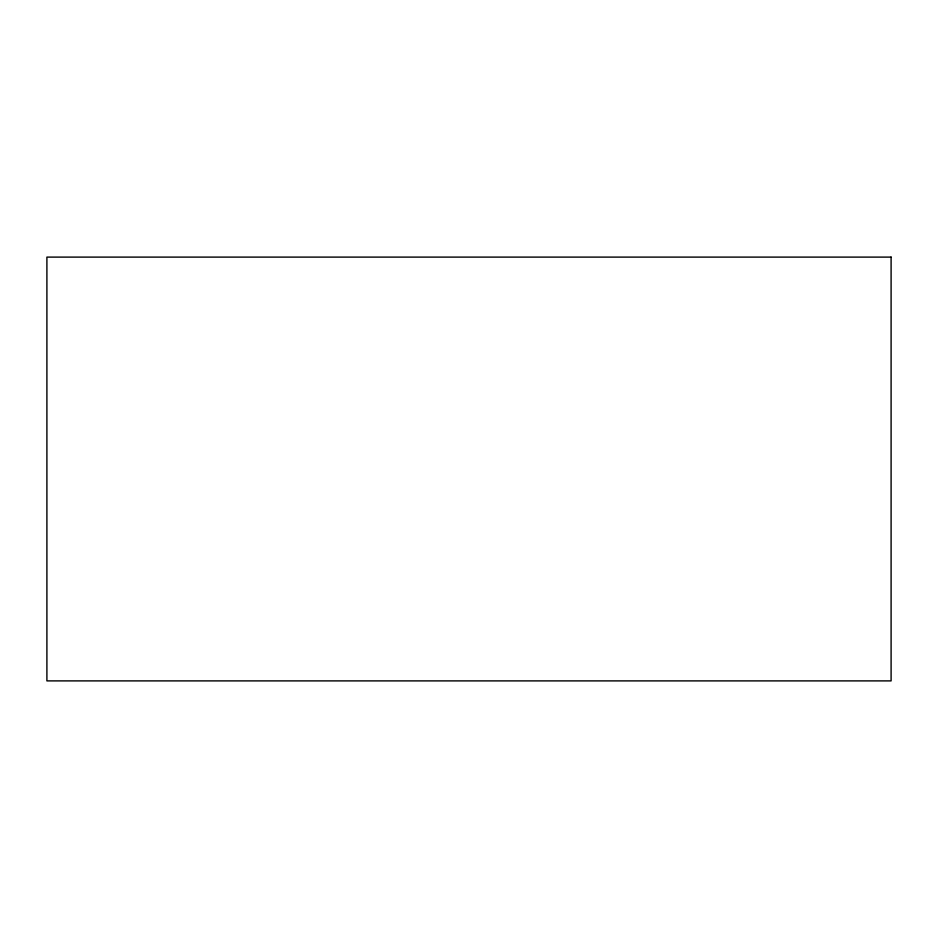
<?xml version="1.0" encoding="UTF-8"?>
<svg xmlns="http://www.w3.org/2000/svg" width="938" height="938" viewBox="0 0 938 938"><rect width="100%" height="100%" fill="white"/><g stroke="black" fill="none" stroke-linecap="round" stroke-linejoin="round"><path stroke-width="1.41" d="M891.1 257.106L46.9 257.106L46.9 680.894L891.1 680.894L891.1 257.106"/></g></svg>
